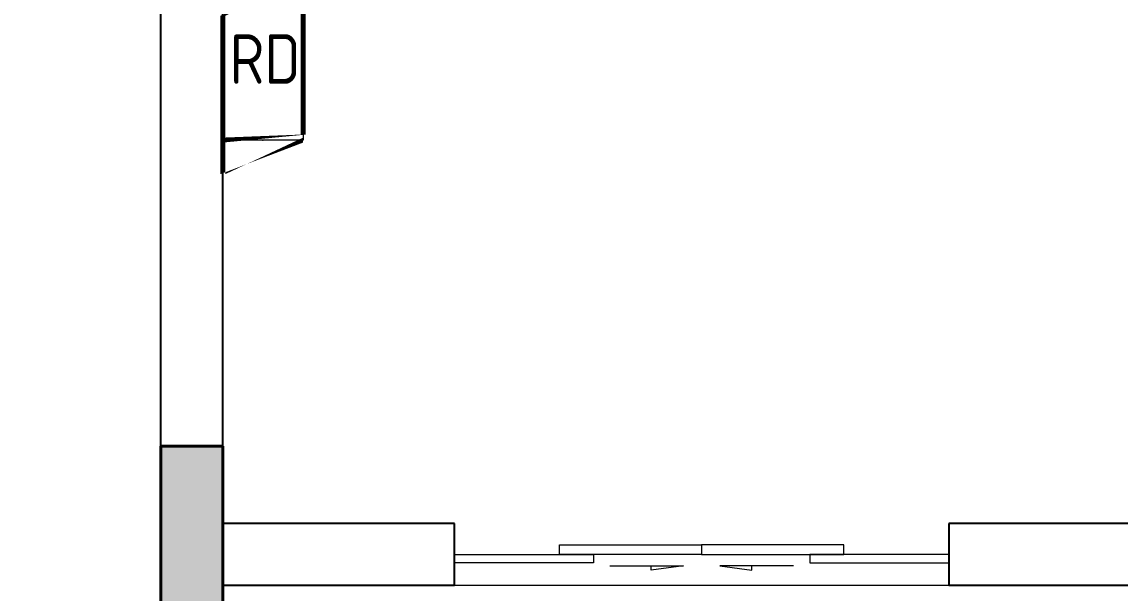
# Model space of a CAD drawing. Extents: x 3753737 to 4713801, y -857380 to 24339.
# Drawn here: x 4509399 to 4512953, y -739659 to -737812 of the extents above; entities that cross this region are included whole.
import ezdxf
from ezdxf.enums import TextEntityAlignment as Align

# ---------------------------------------------------------------- set-up
doc = ezdxf.new("R2010")
doc.units = 0
doc.header["$LTSCALE"] = 1000
doc.header["$MEASUREMENT"] = 0
doc.layers.get('0').update_dxf_attribs({"linetype": 'CONTINUOUS'})
doc.layers.add('!!电气', color=1, linetype='CONTINUOUS')
doc.layers.add('WALL', color=252, linetype='CONTINUOUS')
for name, color, linetype, lineweight in [('COLUMN', 252, 'CONTINUOUS', 40), ('EQUIP-消防', 3, 'CONTINUOUS', 20), ('PUB_HATCH', 8, 'CONTINUOUS', 9), ('WINDOW', 146, 'CONTINUOUS', 20)]:
    doc.layers.add(name, color=color, linetype=linetype, lineweight=lineweight)
doc.styles.get("Standard").update_dxf_attribs({"font": 'gbenor.shx', "bigfont": 'gbcbig.shx'})

# ---------------------------------------------------------------- blocks, each defined once
blk = doc.blocks.new('GFDGFSDFGD')
at = {"layer": 'PUB_HATCH'}
blk.add_hatch(color=256, dxfattribs=at).paths.add_polyline_path([(460766.6248591364, 364323.7167694721), (461416.6128860577, 364323.7167694846), (461416.6128853034, 365973.7087152099), (461216.6128853345, 365973.7087152099), (461216.6128860577, 364523.7167694846), (460766.6248591364, 364523.7167695148)])
at = {"layer": 'COLUMN', "color": 252}
for p, q in [((461416.6128853034, 365973.7087152099), (461216.6128853345, 365973.7087152099)), ((461216.6128853345, 365973.7087152099), (461216.6128860577, 364523.7167694846)), ((461416.6128860577, 364323.7167694846), (461416.6128853034, 365973.7087152099))]:
    blk.add_line(p, q, dxfattribs=at)
blk = doc.blocks.new('$DorLib2D$00000138')
at = {"color": 0, "linetype": 'Continuous'}
for p, q in [((-0.2875000000003638, -2.13e-14), (-0.2875000000003638, 0.1537753792110692)), ((-0.2875000000003638, 0.1537753792110692), (0, 0.1537753792110692)), ((0, 0.1537753792110976), (0, 7.1e-15)), ((0.2875000000003638, 0.1537753792110692), (0, 0.1537753792110692)), ((0.2875000000003638, -2.13e-14), (0.2875000000003638, 0.1537753792110692)), ((-0.5, -0.139864741756405), (-0.5, -2.13e-14)), ((-0.5, -2.13e-14), (-0.21875, -2.13e-14)), ((0, -2.13e-14), (-0.2875000000003638, -2.13e-14)), ((-0.21875, -2.13e-14), (-0.21875, -0.139864741756405)), ((0, -2.13e-14), (0.2875000000003638, -2.13e-14)), ((0.21875, -2.13e-14), (0.21875, -0.139864741756405)), ((0.5, -2.13e-14), (0.21875, -2.13e-14)), ((0.5, -2.13e-14), (0.5, -0.194552241756405)), ((0.5, -0.139864741756405), (0.5, -2.13e-14)), ((-0.21875, -0.139864741756405), (-0.5, -0.139864741756405)), ((0.21875, -0.139864741756405), (0.5, -0.139864741756405)), ((-0.1856715078083653, -0.1859990653694013), (-0.0370241864184209, -0.1859990653694013)), ((-0.0370241864184209, -0.1859990653694013), (-0.101855674160106, -0.2582593850092678)), ((-0.101855674160106, -0.2582593850092678), (-0.101855674160106, -0.1859990653694013)), ((0.1856715078083653, -0.1859990653694013), (0.0370241864184209, -0.1859990653694013)), ((0.0370241864184209, -0.1859990653694013), (0.101855674160106, -0.2582593850092678)), ((0.101855674160106, -0.2582593850092678), (0.101855674160106, -0.1859990653694013))]:
    blk.add_line(p, q, dxfattribs=at)
blk = doc.blocks.new('A$C5F341E43')
at = {"layer": 'WALL', "color": 252}
for p, q in [((40800.00000935312, 1899.99999888635), (40800.00000898525, 4899.999998886419)), ((40600.00000936538, 1799.999998872246), (40600.00000900977, 4699.999998882578)), ((41550.09343088792, 1899.999998900171), (40800.00000935312, 1899.99999888635)), ((41550.0934308916, 1699.999998900171), (41550.09343088792, 1899.999998900171)), ((43950.00001343808, 1899.999998944392), (43150.09343088792, 1899.999998929653)), ((43150.09343088792, 1899.999998929653), (43150.0934308916, 1699.999998929652)), ((40600.00000933208, 699.9999910989926), (40600.00000936538, 1799.999998887535)), ((40800.00000936235, 1699.99999888635), (41550.0934308916, 1699.999998900171)), ((40800.00000933208, 699.9999911150734), (40800.00000936235, 1699.99999888635)), ((43150.0934308916, 1699.999998929652), (43950.00001344175, 1699.999998944391))]:
    blk.add_line(p, q, dxfattribs=at)
at = {"layer": 'WINDOW', "color": 252}
blk.add_line((41550.09343089161, 1699.999998900172), (43150.09343089161, 1699.999998929653), dxfattribs=at)
at = {"color": 252}
blk.add_blockref('GFDGFSDFGD', (-420616.5786992437, -363823.7248326879), dxfattribs=at)
at = {"layer": 'WINDOW', "color": 252, "xscale": 1600, "yscale": 200, "zscale": 1600, "rotation": 1.05571687412389e-09}
blk.add_blockref('$DorLib2D$00000138', (42350.09343088977, 1799.999998914913), dxfattribs=at)
blk = doc.blocks.new('$equip$00002771')
for p, q in [((-0.6500000000087311, 0.6500000000014552), (-0.6500000000087311, 0)), ((0.6500000000087311, 0.6500000000014552), (-0.6500000000087311, 0.6500000000014552)), ((0.6500000000087311, 0), (0.6500000000087311, 0.6500000000014552)), ((-0.6500000000087311, 0), (0.6500000000087311, 0))]:
    blk.add_line(p, q)
at = {"const_width": 0.04}
blk.add_lwpolyline([(-0.6500000000087311, 0.6500000000014552), (-0.6500000000087311, 0), (0.6500000000087311, 0), (0.6500000000087311, 0.6500000000014552), (-0.6500000000087311, 0.6500000000014552), (-0.6500000000087311, 0)], dxfattribs=at)
for p in [(0, 0.6500000000014552), (-0.6500000000087311, 0.3250000000007276), (0.6500000000087311, 0.3250000000007276), (0, 0)]:
    blk.add_point(p)
at = {"color": 7}
blk.add_attdef('$TEXT$', text='', height=0.4, dxfattribs=at).set_placement((0.006237997862626798, 0.3429758970196417), align=Align.MIDDLE_CENTER)
at = {"color": 7, "flags": 1}
for tag, height, p in [('B', 0.4, (0.9046029297314817, 0.2456043182446592)), ('A', 2e-05, (0, 0))]:
    blk.add_attdef(tag, text='', height=height, dxfattribs=at).set_placement(p, align=Align.MIDDLE_CENTER)

msp = doc.modelspace()

# ---------------------------------------------------------------- block references
at = {"layer": '!!电气'}
msp.add_blockref('A$C5F341E43', (4469248.63177754, -741333.7728230425), dxfattribs=at)
at = {"layer": 'EQUIP-消防', "color": 6}
ref = msp.add_blockref('$equip$00002771', (4510048.631777382, -737933.7728241559), dxfattribs=dict(at, xscale=-400, yscale=400, zscale=400, rotation=269.9999999997599))
ref.add_attrib('$TEXT$', 'RD', dxfattribs={"layer": '0', "color": 7, "height": 160}).set_placement((4510185.822136188, -737931.2776250115), align=Align.MIDDLE_CENTER)

doc.saveas('drawing.dxf')
